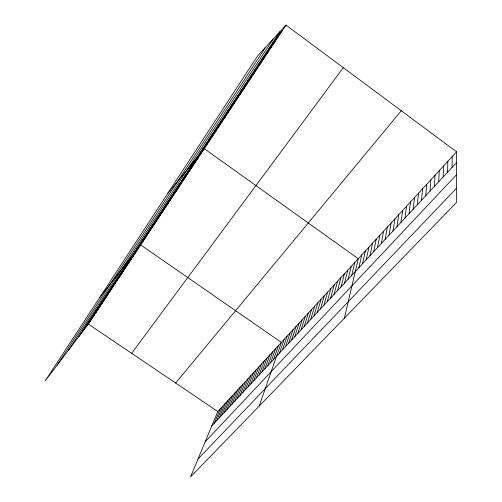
<?xml version="1.0" encoding="UTF-8"?>
<svg xmlns="http://www.w3.org/2000/svg" width="502" height="502" viewBox="0 0 502 502"><rect width="100%" height="100%" fill="white"/><g stroke="black" fill="none" stroke-linecap="round" stroke-linejoin="round"><path stroke-width="0.75" d="M452.057 167.423L452.189 156.58M447.558 172.261L447.84 161.305M443.109 177.049L443.536 165.986M438.704 181.787L439.269 170.624M434.343 186.48L435.046 175.223M430.019 191.13L430.867 179.772M425.746 195.73L426.719 184.278M421.511 200.292L422.615 188.746M417.313 204.803L418.549 193.17M413.159 209.271L414.52 197.55M409.042 213.701L410.529 201.892M404.963 218.088L406.576 206.19M400.929 222.43L402.654 210.457M396.925 226.735L398.77 214.68M392.966 230.995L394.923 218.866M389.037 235.218L391.108 223.013M385.153 239.404L387.331 227.124M381.3 243.552L383.591 231.196M377.479 247.655L379.876 235.231M373.701 251.728L376.199 239.234M369.949 255.756L372.553 243.2M366.234 259.754L368.939 247.128M362.557 263.713L365.356 251.025M358.905 267.635L361.804 254.89M344.41 318.13L358.284 258.718L204.289 148.686L167.555 193.69M351.67 275.422L354.757 262.559M348.081 279.288L351.262 266.361M344.523 283.115L347.792 270.132M340.996 286.906L344.353 273.872M337.501 290.664L340.946 277.575M334.037 294.392L337.57 281.252M330.605 298.088L334.219 284.891M327.204 301.746L330.9 288.506M323.828 305.379L327.605 292.089M320.483 308.975L324.342 295.64M317.17 312.545L321.104 299.161M313.882 316.078L317.892 302.656M310.619 319.586L314.71 306.12M307.387 323.062L311.547 309.552M304.187 326.513L308.416 312.959M301.012 329.927L305.31 316.342M297.855 333.322L302.229 319.692M294.737 336.679L299.173 323.018M291.637 340.011L296.142 326.313M288.562 343.318L293.137 329.582M285.519 346.593L290.156 332.826M282.494 349.85L287.194 336.045M279.501 353.069L284.264 339.239M259.208 406.043L281.352 342.402L140.673 244.92L99.722 297.466M273.577 359.445L278.459 345.545M270.653 362.588L275.592 348.664M267.754 365.707L272.749 351.758M264.874 368.807L269.932 354.826M262.019 371.875L267.133 357.87M259.189 374.925L264.353 360.894M256.378 377.943L261.598 363.887M253.592 380.943L258.863 366.862M250.824 383.917L256.152 369.817M248.082 386.873L253.454 372.748M245.359 389.803L250.787 375.653M242.661 392.708L248.132 378.539M239.981 395.589L245.497 381.401M237.32 398.45L242.886 384.243M234.679 401.293L240.295 387.061M232.062 404.11L237.722 389.859M229.464 406.902L235.168 392.639M226.885 409.676L232.633 395.4M224.325 412.431L230.117 398.136M221.784 415.167L227.613 400.853M219.261 417.877L225.134 403.552M216.764 420.569L222.675 406.225M214.279 423.242L220.227 408.885M456.575 151.805L217.805 411.527L190.54 476.9L456.663 202.293L456.575 151.805L285.989 25.1L257.551 56.004L45.337 380.667L88.352 324.066L285.989 25.1M57.059 365.243L265.552 47.313M68.46 350.239L273.151 39.056M78.914 336.484L279.965 31.651M131.637 353.314L343.299 67.67M84.989 327.273L94.376 314.949M82.949 330.366L92.355 318.011M80.922 333.435L90.347 321.054M93.309 314.66L102.628 302.474M91.207 317.848L100.538 305.63M89.118 321.016L98.474 308.761M87.047 324.154L96.415 311.867M101.893 301.646L111.13 289.61M99.722 304.934L108.978 292.861M97.57 308.203L106.844 296.092M95.43 311.441L104.73 299.292M108.514 291.606L117.681 279.696M106.286 294.981L115.479 283.028M104.083 298.326L113.295 286.335M115.291 281.327L124.389 269.555M113.013 284.785L122.137 272.962M110.754 288.211L119.903 276.345M122.237 270.798L131.254 259.164M119.903 274.337L128.951 262.653M117.587 277.844L126.661 266.116M129.359 260.005L138.288 248.521M126.962 263.632L135.929 252.098M124.59 267.227L133.582 255.643M134.203 252.657L143.076 241.286M139.129 245.183L147.939 233.926M136.657 248.936L145.498 237.622M146.678 233.737L155.388 222.662M144.143 237.584L152.884 226.452M141.627 241.399L150.399 230.205M151.824 225.938L160.458 214.994M149.238 229.853L157.91 218.847M157.051 218.006L165.61 207.2M154.428 221.991L163.024 211.116M162.378 209.936L170.849 199.269M159.705 213.99L168.22 203.247M165.07 205.845L173.51 195.253M170.542 197.562L178.888 187.114M167.793 201.722L176.183 191.199M176.102 189.122L184.359 178.837M173.309 193.364L181.611 182.992M178.925 184.849L187.133 174.64M184.642 176.183L192.749 166.143M181.768 180.538L189.925 170.41M187.535 171.791L195.598 161.839M190.459 167.354L198.466 157.496M193.414 162.88L201.365 153.11M199.363 153.857L207.207 144.275M202.362 149.307L210.15 139.82M205.393 144.714L213.118 135.327M208.449 140.083L216.117 130.796M211.537 135.402L219.142 126.222M175.644 383.045L401.293 110.741M214.649 130.677L222.191 121.603M217.793 125.914L225.272 116.941M220.968 121.101L228.385 112.241M224.174 116.238L231.522 107.497M227.406 111.331L234.685 102.703M230.675 106.38L237.885 97.871M233.976 101.379L241.111 92.989M237.302 96.328L244.367 88.063M240.665 91.232L247.655 83.087M244.066 86.08L250.975 78.067M247.492 80.878L254.326 73.003M250.956 75.626L257.708 67.883M254.458 70.324L261.122 62.719M257.99 64.965L264.573 57.498M261.561 59.55L268.055 52.233M265.169 54.084L271.569 46.912M268.808 48.562L275.121 41.541M272.486 42.984L278.71 36.113M276.207 37.343L282.331 30.635M211.813 425.891L456.594 162.541M205.18 441.798L456.613 174.658M197.957 459.11L456.638 188.137M88.352 324.066L217.805 411.527"/></g></svg>
